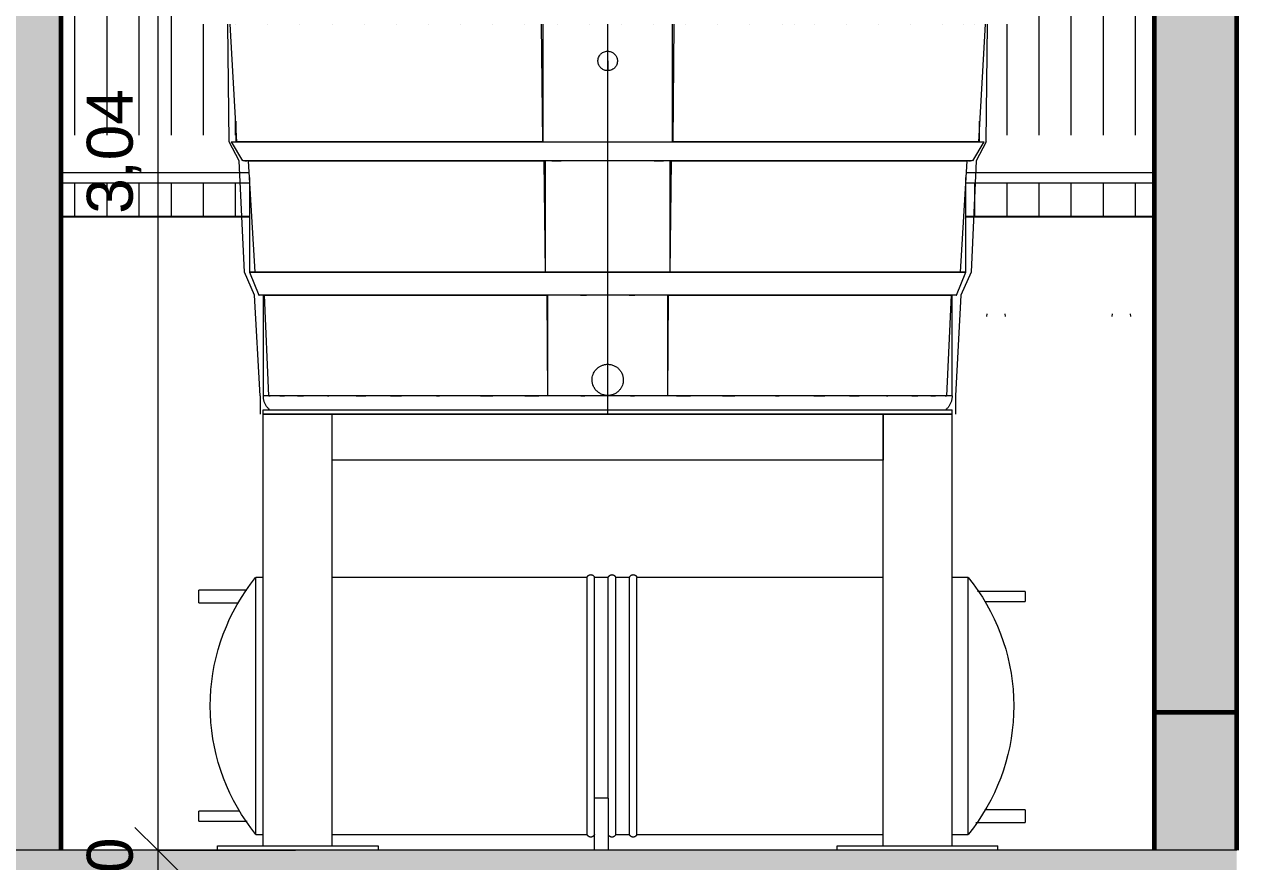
# Model space of a CAD drawing. Header units: millimetres. Extents: x -23755 to 62003, y -3000 to 6760.
# Drawn here: x -19220 to -16580, y 2975 to 4800 of the extents above; entities that cross this region are included whole.
import ezdxf

# ---------------------------------------------------------------- set-up
doc = ezdxf.new("R2010")
doc.units = ezdxf.units.MM
for name, color, linetype, lineweight in [('A-ANNO-DIMS', 211, 'Continuous', 9), ('A-ANNO-DIMS-50', 211, 'Continuous', 9), ('A-DETL-GENF', 92, 'Continuous', 9), ('A-DETL-THIN', 151, 'Continuous', 9), ('A-GENM', 13, 'Continuous', 9), ('A-GLAZ-CURT', 52, 'Continuous', 9), ('A-GLAZ-CWMG', 51, 'Continuous', 9), ('A-ROOF-PATT', 132, 'Continuous', 9), ('A-WALL', 113, 'Continuous', 25), ('A-WALL-PATT', 111, 'Continuous', 25), ('P-PIPE', 3, 'Continuous', 9), ('P-SANR-FIXT', 6, 'Continuous', 9)]:
    doc.layers.add(name, color=color, linetype=linetype, lineweight=lineweight)
doc.styles.add('@Arial Unicode MS', font='', dxfattribs={"height": 100})
doc.styles.get('@Arial Unicode MS').set_extended_font_data('@Arial Unicode MS')
doc.dimstyles.new('CRT_-__Metros_-_Linha_de_chamada_3_5_mm', dxfattribs={"dimscale": 304.8, "dimtxt": 100.584485, "dimasz": 0.328084, "dimexe": 0.164042, "dimexo": 0.0625, "dimgap": 0.082021, "dimtad": 1, "dimdec": 0, "dimlfac": 0.1, "dimdsep": 46, "dimtxsty": '@Arial Unicode MS', "dimblk1": 'OBLIQUE', "dimblk2": 'OBLIQUE', "dimsah": 1, "dimcen": 0.09, "dimdle": 0.164042, "dimazin": 0, "dimtfac": 1, "dimtdec": 4, "dimtix": 1, "dimtmove": 0, "dimatfit": 3, "dimfxl": 0.984252, "dimfxlon": 1, "dimtvp": 1, "dimtolj": 1, "dimtzin": 0, "dimarcsym": 2})
doc.dimstyles.new('CRT_-__Metros_-_Linha_de_chamada_3_5_mm_1', dxfattribs={"dimscale": 304.8, "dimtxt": 100.584485, "dimasz": 0.328084, "dimexe": 0.164042, "dimexo": 0.0625, "dimgap": 0.082021, "dimtad": 1, "dimlfac": 0.001, "dimrnd": 0.01, "dimzin": 0, "dimdsep": 46, "dimtxsty": '@Arial Unicode MS', "dimblk1": 'OBLIQUE', "dimblk2": 'OBLIQUE', "dimsah": 1, "dimcen": 0.09, "dimdle": 0.164042, "dimazin": 0, "dimtfac": 1, "dimtdec": 4, "dimtix": 1, "dimtmove": 0, "dimatfit": 3, "dimfxl": 0.984252, "dimfxlon": 1, "dimtvp": 1, "dimtolj": 1, "dimtzin": 0, "dimarcsym": 2})

# ---------------------------------------------------------------- blocks, each defined once
blk = doc.blocks.new('CRT_HDR_CXD_Caixa d_água Tigre-completa - Caixa com Tampa - 1500 L-2524380-A')
at = {"layer": 'P-SANR-FIXT'}
for p, q in [((-18774, 4544), (-18776.8, 4800)), ((-18757.2, 4544), (-18772, 4800)), ((-18094.6, 4800), (-18092, 4544)), ((-18090.3, 4544), (-18090.3, 4800)), ((-17949.7, 4544), (-17949.7, 4800)), ((-17809, 4800), (-17809, 4544)), ((-17807.3, 4544), (-17804.7, 4800)), ((-17543.7, 4800), (-17543.4, 4800)), ((-17175.5, 4800), (-17175.5, 4800)), ((-17127.3, 4800), (-17142.1, 4544)), ((-17125.3, 4544), (-17122.5, 4800)), ((-17949.7, 4698.8), (-17949.7, 4741.3)), ((-18759.7, 4589), (-18759.7, 4544)), ((-17139.7, 4544), (-17139.7, 4589)), ((-18752, 4502), (-18774, 4544)), ((-18769.7, 4544), (-18744.7, 4502)), ((-18769.7, 4544), (-18757.2, 4544)), ((-18765.2, 4544), (-18763.9, 4544)), ((-18757.2, 4544), (-18092, 4544)), ((-18092, 4544), (-18757.2, 4544)), ((-18750.2, 4544), (-18741.8, 4544)), ((-18716.8, 4544), (-18708.2, 4544)), ((-18662.6, 4544), (-18649.3, 4544)), ((-18605, 4544), (-18582.9, 4544)), ((-18534.7, 4544), (-18509.8, 4544)), ((-18445, 4544), (-18428.9, 4544)), ((-18340.6, 4544), (-18315.4, 4544)), ((-18245.1, 4544), (-18211.2, 4544)), ((-18141.8, 4544), (-18108.3, 4544)), ((-18092, 4544), (-17949.7, 4544)), ((-18012.1, 4544), (-17995.4, 4544)), ((-17949.7, 4544), (-17807.3, 4544)), ((-17949.7, 4502), (-17949.7, 4544)), ((-17903.9, 4544), (-17887.2, 4544)), ((-17807.3, 4544), (-17142.1, 4544)), ((-17142.1, 4544), (-17807.3, 4544)), ((-17791, 4544), (-17757.5, 4544)), ((-17688.1, 4544), (-17654.3, 4544)), ((-17583.7, 4544), (-17558.7, 4544)), ((-17470.4, 4544), (-17454.3, 4544)), ((-17389.5, 4544), (-17364.6, 4544)), ((-17316.4, 4544), (-17294.3, 4544)), ((-17250, 4544), (-17236.7, 4544)), ((-17191.1, 4544), (-17182.5, 4544)), ((-17157.5, 4544), (-17149.1, 4544)), ((-17154.7, 4502), (-17129.7, 4544)), ((-17125.3, 4544), (-17147.3, 4502)), ((-17142.1, 4544), (-17129.7, 4544)), ((-17135.4, 4544), (-17134.1, 4544)), ((-18741, 4260), (-18752, 4502)), ((-18744.4, 4502), (-18744.4, 4502)), ((-18732.6, 4502), (-18743.3, 4502)), ((-18739.6, 4502), (-18735.3, 4502)), ((-18087.7, 4502), (-18732.6, 4502)), ((-18732.6, 4502), (-18087.7, 4502)), ((-18732.6, 4502), (-18717.8, 4260)), ((-18677.1, 4502), (-18663.8, 4502)), ((-18628.5, 4502), (-18610.1, 4502)), ((-18562.7, 4502), (-18546.9, 4502)), ((-18474.4, 4502), (-18455.8, 4502)), ((-18392.1, 4502), (-18363.4, 4502)), ((-18298.9, 4502), (-18270.3, 4502)), ((-17949.7, 4502), (-18087.7, 4502)), ((-18085.1, 4260), (-18087.7, 4502)), ((-18085.1, 4260), (-18085.1, 4502)), ((-18071.1, 4502), (-18051.1, 4502)), ((-17811.6, 4502), (-17949.7, 4502)), ((-17949.7, 4260), (-17949.7, 4502)), ((-17848.2, 4502), (-17828.2, 4502)), ((-17811.6, 4502), (-17814.2, 4260)), ((-17814.2, 4502), (-17814.2, 4260)), ((-17166.7, 4502), (-17811.6, 4502)), ((-17811.6, 4502), (-17166.7, 4502)), ((-17629, 4502), (-17600.4, 4502)), ((-17535.9, 4502), (-17507.2, 4502)), ((-17443.5, 4502), (-17424.9, 4502)), ((-17352.4, 4502), (-17336.6, 4502)), ((-17289.2, 4502), (-17270.8, 4502)), ((-17235.5, 4502), (-17222.2, 4502)), ((-17181.5, 4260), (-17166.7, 4502)), ((-17156, 4502), (-17166.7, 4502)), ((-17164, 4502), (-17159.7, 4502)), ((-17147.3, 4502), (-17158.3, 4260)), ((-17154.9, 4502), (-17154.9, 4502)), ((-18729.7, 4466), (-18729.7, 4260)), ((-17169.7, 4260), (-17169.7, 4466)), ((-18719, 4210), (-18741, 4260)), ((-18729.7, 4260), (-18709.7, 4210)), ((-18729.5, 4260), (-18729.5, 4260)), ((-18717.8, 4260), (-18728.3, 4260)), ((-18728.3, 4260), (-18717.8, 4260)), ((-18724.7, 4260), (-18720.1, 4260)), ((-18085.1, 4260), (-18717.8, 4260)), ((-18717.8, 4260), (-18085.1, 4260)), ((-18663.4, 4260), (-18650.3, 4260)), ((-18615.7, 4260), (-18597.7, 4260)), ((-18551.1, 4260), (-18535.6, 4260)), ((-18464.5, 4260), (-18446.3, 4260)), ((-18383.8, 4260), (-18355.6, 4260)), ((-18292.3, 4260), (-18264.3, 4260)), ((-18017.7, 4260), (-18085.1, 4260)), ((-18085.1, 4260), (-18017.6, 4260)), ((-18068.8, 4260), (-18049.2, 4260)), ((-17949.7, 4260), (-18017.6, 4260)), ((-18017.6, 4260), (-17949.7, 4260)), ((-17881.7, 4260), (-17949.7, 4260)), ((-17949.7, 4260), (-17881.7, 4260)), ((-17949.7, 4210), (-17949.7, 4260)), ((-17881.7, 4260), (-17814.2, 4260)), ((-17814.2, 4260), (-17881.6, 4260)), ((-17850.1, 4260), (-17830.5, 4260)), ((-17181.5, 4260), (-17814.2, 4260)), ((-17814.2, 4260), (-17181.5, 4260)), ((-17635.1, 4260), (-17607, 4260)), ((-17543.7, 4260), (-17515.5, 4260)), ((-17453, 4260), (-17434.8, 4260)), ((-17363.7, 4260), (-17348.2, 4260)), ((-17301.6, 4260), (-17283.6, 4260)), ((-17249, 4260), (-17235.9, 4260)), ((-17189.7, 4210), (-17169.7, 4260)), ((-17171, 4260), (-17181.5, 4260)), ((-17181.5, 4260), (-17171, 4260)), ((-17158.3, 4260), (-17180.3, 4210)), ((-17179.2, 4260), (-17174, 4260)), ((-17171, 4260), (-17171, 4260)), ((-17169.9, 4260), (-17169.9, 4260)), ((-18706.6, 3990), (-18719, 4210)), ((-18709.6, 4210), (-18708.9, 4210)), ((-18698.1, 4210), (-18708.4, 4210)), ((-18699.7, 4210), (-18699.7, 3990)), ((-18678.9, 4210), (-18698.1, 4210)), ((-18698.1, 4210), (-18678.9, 4210)), ((-18698.1, 4210), (-18688.3, 3990)), ((-18697, 4210), (-18694.7, 4210)), ((-18650.6, 4210), (-18678.9, 4210)), ((-18678.9, 4210), (-18650.6, 4210)), ((-18673.1, 4210), (-18662.8, 4210)), ((-18613.8, 4210), (-18650.6, 4210)), ((-18650.6, 4210), (-18613.8, 4210)), ((-18634.2, 4210), (-18620.8, 4210)), ((-18568.7, 4210), (-18613.8, 4210)), ((-18613.8, 4210), (-18568.7, 4210)), ((-18516.1, 4210), (-18568.7, 4210)), ((-18568.7, 4210), (-18516.1, 4210)), ((-18567.8, 4210), (-18565.3, 4210)), ((-18456.4, 4210), (-18516.1, 4210)), ((-18516.1, 4210), (-18456.4, 4210)), ((-18504.7, 4210), (-18483.4, 4210)), ((-18390.5, 4210), (-18456.4, 4210)), ((-18456.4, 4210), (-18390.5, 4210)), ((-18429, 4210), (-18404.7, 4210)), ((-18319.2, 4210), (-18390.5, 4210)), ((-18390.5, 4210), (-18319.2, 4210)), ((-18327.8, 4210), (-18320.6, 4210)), ((-18243.3, 4210), (-18319.2, 4210)), ((-18319.2, 4210), (-18243.3, 4210)), ((-18163.8, 4210), (-18243.3, 4210)), ((-18243.3, 4210), (-18163.8, 4210)), ((-18230.3, 4210), (-18202.9, 4210)), ((-18081.6, 4210), (-18163.8, 4210)), ((-18163.8, 4210), (-18081.6, 4210)), ((-18132.6, 4210), (-18101.7, 4210)), ((-17949.7, 4210), (-18081.6, 4210)), ((-18079.9, 3990), (-18081.6, 4210)), ((-18079.9, 3990), (-18079.9, 4210)), ((-18009, 4210), (-17996.1, 4210)), ((-17817.7, 4210), (-17949.7, 4210)), ((-17949.7, 3990), (-17949.7, 4210)), ((-17903.2, 4210), (-17890.3, 4210)), ((-17817.7, 4210), (-17819.4, 3990)), ((-17819.4, 4210), (-17819.4, 3990)), ((-17735.5, 4210), (-17817.7, 4210)), ((-17817.7, 4210), (-17735.5, 4210)), ((-17797.6, 4210), (-17766.7, 4210)), ((-17656, 4210), (-17735.5, 4210)), ((-17735.5, 4210), (-17656, 4210)), ((-17696.4, 4210), (-17669, 4210)), ((-17580.2, 4210), (-17656, 4210)), ((-17656, 4210), (-17580.1, 4210)), ((-17508.8, 4210), (-17580.1, 4210)), ((-17580.1, 4210), (-17508.8, 4210)), ((-17578.7, 4210), (-17571.5, 4210)), ((-17442.9, 4210), (-17508.8, 4210)), ((-17508.8, 4210), (-17442.9, 4210)), ((-17494.6, 4210), (-17470.3, 4210)), ((-17383.3, 4210), (-17442.9, 4210)), ((-17442.9, 4210), (-17383.2, 4210)), ((-17415.9, 4210), (-17394.6, 4210)), ((-17330.6, 4210), (-17383.2, 4210)), ((-17383.2, 4210), (-17330.6, 4210)), ((-17334.3, 4210), (-17331.6, 4210)), ((-17285.5, 4210), (-17330.6, 4210)), ((-17330.6, 4210), (-17285.5, 4210)), ((-17248.7, 4210), (-17285.5, 4210)), ((-17285.5, 4210), (-17248.7, 4210)), ((-17278.5, 4210), (-17265.1, 4210)), ((-17220.4, 4210), (-17248.7, 4210)), ((-17248.7, 4210), (-17220.4, 4210)), ((-17236.5, 4210), (-17226.2, 4210)), ((-17201.2, 4210), (-17220.4, 4210)), ((-17220.4, 4210), (-17201.2, 4210)), ((-17211, 3990), (-17201.2, 4210)), ((-17204.6, 4210), (-17202.3, 4210)), ((-17190.9, 4210), (-17201.2, 4210)), ((-17199.7, 3990), (-17199.7, 4210)), ((-17180.3, 4210), (-17192.4, 3990)), ((-17190.5, 4210), (-17189.7, 4210)), ((-18706.6, 3990), (-18706.6, 3950)), ((-18699.1, 3990), (-18699.7, 3990)), ((-18699.2, 3990), (-18698.9, 3990)), ((-18697.5, 3990), (-18698.4, 3990)), ((-18688.3, 3990), (-18696.8, 3990)), ((-18669.3, 3990), (-18688.3, 3990)), ((-18669.3, 3990), (-18688.3, 3990)), ((-18688, 3990), (-18684.9, 3990)), ((-18641.4, 3990), (-18669.3, 3990)), ((-18641.4, 3990), (-18669.3, 3990)), ((-18663.5, 3990), (-18653.4, 3990)), ((-18605, 3990), (-18641.4, 3990)), ((-18605, 3990), (-18641.4, 3990)), ((-18625.2, 3990), (-18612, 3990)), ((-18560.6, 3990), (-18605, 3990)), ((-18560.6, 3990), (-18605, 3990)), ((-18508.6, 3990), (-18560.6, 3990)), ((-18508.6, 3990), (-18560.6, 3990)), ((-18559.6, 3990), (-18556.9, 3990)), ((-18449.7, 3990), (-18508.6, 3990)), ((-18449.7, 3990), (-18508.6, 3990)), ((-18497.4, 3990), (-18476.3, 3990)), ((-18384.7, 3990), (-18449.7, 3990)), ((-18384.7, 3990), (-18449.7, 3990)), ((-18422.7, 3990), (-18398.7, 3990)), ((-18314.3, 3990), (-18384.7, 3990)), ((-18314.3, 3990), (-18384.7, 3990)), ((-18322.8, 3990), (-18315.7, 3990)), ((-18239.4, 3990), (-18314.3, 3990)), ((-18239.4, 3990), (-18314.3, 3990)), ((-18161, 3990), (-18239.4, 3990)), ((-18161, 3990), (-18239.4, 3990)), ((-18226.6, 3990), (-18199.6, 3990)), ((-18079.9, 3990), (-18161, 3990)), ((-18079.9, 3990), (-18160.9, 3990)), ((-18130.2, 3990), (-18099.7, 3990)), ((-18001.9, 3990), (-18079.9, 3990)), ((-18007.9, 3990), (-17999.5, 3990)), ((-17978.7, 3990), (-18002, 3990)), ((-17949.7, 3990), (-17978.7, 3990)), ((-17920.6, 3990), (-17949.7, 3990)), ((-17949.7, 3950), (-17949.7, 3990)), ((-17897.3, 3990), (-17920.6, 3990)), ((-17899.8, 3990), (-17891.4, 3990)), ((-17819.4, 3990), (-17897.4, 3990)), ((-17738.4, 3990), (-17819.4, 3990)), ((-17738.4, 3990), (-17819.4, 3990)), ((-17799.6, 3990), (-17769.1, 3990)), ((-17659.9, 3990), (-17738.4, 3990)), ((-17659.9, 3990), (-17738.3, 3990)), ((-17699.7, 3990), (-17672.7, 3990)), ((-17585, 3990), (-17659.9, 3990)), ((-17585, 3990), (-17659.9, 3990)), ((-17514.6, 3990), (-17585, 3990)), ((-17514.6, 3990), (-17585, 3990)), ((-17584.2, 3990), (-17576.5, 3990)), ((-17449.6, 3990), (-17514.6, 3990)), ((-17449.6, 3990), (-17514.6, 3990)), ((-17500.6, 3990), (-17476.6, 3990)), ((-17390.7, 3990), (-17449.6, 3990)), ((-17390.7, 3990), (-17449.6, 3990)), ((-17423, 3990), (-17401.9, 3990)), ((-17338.7, 3990), (-17390.7, 3990)), ((-17294.3, 3990), (-17390.7, 3990)), ((-17342.4, 3990), (-17339.7, 3990)), ((-17294.3, 3990), (-17338.7, 3990)), ((-17257.9, 3990), (-17294.3, 3990)), ((-17257.9, 3990), (-17294.3, 3990)), ((-17287.3, 3990), (-17274.1, 3990)), ((-17230, 3990), (-17257.9, 3990)), ((-17230, 3990), (-17257.9, 3990)), ((-17245.9, 3990), (-17235.8, 3990)), ((-17211, 3990), (-17230, 3990)), ((-17211, 3990), (-17230, 3990)), ((-17214.4, 3990), (-17212.1, 3990)), ((-17202.5, 3990), (-17211, 3990)), ((-17200.9, 3990), (-17201.8, 3990)), ((-17200.4, 3990), (-17200.2, 3990)), ((-17199.7, 3990), (-17200.2, 3990)), ((-17192.4, 3990), (-17192.4, 3950)), ((-18658.7, 3950), (-18659.6, 3950)), ((-17237.6, 3950.1), (-17239.2, 3950))]:
    blk.add_line(p, q, dxfattribs=at)
at = {"layer": 'P-SANR-FIXT', "flags": 128}
for points in [[(-18686.1, 3960), (-18687.2, 3961), (-18688.3, 3962.1), (-18689.4, 3963.3), (-18690.5, 3964.5), (-18691.5, 3965.8), (-18692.4, 3967.1), (-18693.3, 3968.4), (-18694.1, 3969.8), (-18694.9, 3971.1), (-18695.7, 3972.6), (-18696.3, 3974), (-18696.9, 3975.5), (-18697.5, 3977), (-18698, 3978.5), (-18698.4, 3980.1), (-18698.8, 3981.6), (-18699.1, 3983.2), (-18699.3, 3984.8), (-18699.5, 3986.4), (-18699.6, 3988), (-18699.6, 3989.6), (-18699.7, 3990)], [(-17199.7, 3990), (-17199.7, 3988.4), (-17199.8, 3986.8), (-17199.9, 3985.2), (-17200.2, 3983.6), (-17200.4, 3982.1), (-17200.8, 3980.5), (-17201.2, 3978.9), (-17201.7, 3977.4), (-17202.2, 3975.9), (-17202.8, 3974.4), (-17203.5, 3973), (-17204.2, 3971.5), (-17204.9, 3970.1), (-17205.8, 3968.8), (-17206.6, 3967.4), (-17207.6, 3966.1), (-17208.5, 3964.8), (-17209.6, 3963.6), (-17210.7, 3962.4), (-17211.8, 3961.3), (-17213, 3960.2)], [(-17240.6, 3950), (-17239.7, 3950), (-17239.7, 3950)]]:
    blk.add_lwpolyline(points, dxfattribs=at)
at = {"layer": 'P-SANR-FIXT'}
for points, knots in [([(-17949.7, 4698.8), (-17950.9, 4698.8), (-17953.4, 4699), (-17956.9, 4699.9), (-17960.3, 4701.5), (-17963.4, 4703.6), (-17966, 4706.3), (-17968.2, 4709.3), (-17969.7, 4712.7), (-17970.6, 4715.9), (-17970.9, 4718.6), (-17970.9, 4721.7), (-17970.3, 4725.5), (-17968.9, 4729.2), (-17967.4, 4731.8), (-17966, 4733.7), (-17964.3, 4735.4), (-17962.1, 4737.4), (-17957.3, 4740.3), (-17952.9, 4741.2), (-17949.7, 4741.3)], [0, 0, 0, 0, 0.055556, 0.111111, 0.166667, 0.222222, 0.277778, 0.333333, 0.388889, 0.444444, 0.479167, 0.513889, 0.583333, 0.652778, 0.6875, 0.722222, 0.756944, 0.791667, 0.861111, 1, 1, 1, 1]), ([(-17949.7, 4741.3), (-17947.1, 4741.2), (-17943.5, 4740.6), (-17939, 4738.5), (-17935.9, 4736.4), (-17933.3, 4733.7), (-17931.1, 4730.7), (-17929.6, 4727.3), (-17928.7, 4724.1), (-17928.4, 4721.4), (-17928.4, 4718.3), (-17929, 4714.5), (-17930.4, 4710.8), (-17931.9, 4708.2), (-17933.3, 4706.3), (-17934.9, 4704.6), (-17937.2, 4702.6), (-17942, 4699.7), (-17946.4, 4698.8), (-17949.7, 4698.8)], [0, 0, 0, 0, 0.111111, 0.166667, 0.222222, 0.277778, 0.333333, 0.388889, 0.444444, 0.479167, 0.513889, 0.583333, 0.652778, 0.6875, 0.722222, 0.756944, 0.791667, 0.861111, 1, 1, 1, 1]), ([(-17983.7, 4025), (-17983.6, 4027.1), (-17983.3, 4031.1), (-17981.8, 4036.7), (-17979.7, 4041.2), (-17977.5, 4044.5), (-17975.7, 4046.9), (-17973.7, 4049), (-17971.5, 4051.1), (-17969.2, 4052.9), (-17966.7, 4054.5), (-17964.1, 4055.8), (-17961.3, 4057), (-17958.4, 4057.9), (-17955.3, 4058.6), (-17951.9, 4059), (-17948.1, 4059), (-17944.5, 4058.7), (-17939.7, 4057.7), (-17934.9, 4055.8), (-17930.8, 4053.3), (-17927.8, 4051.1), (-17925, 4048.5), (-17921.9, 4044.9), (-17917.2, 4037.2), (-17915.7, 4030.1), (-17915.7, 4025)], [0, 0, 0, 0, 0.055556, 0.111111, 0.166667, 0.194444, 0.222222, 0.25, 0.277778, 0.305556, 0.333333, 0.361111, 0.388889, 0.416667, 0.444444, 0.479167, 0.513889, 0.548611, 0.583333, 0.652778, 0.6875, 0.722222, 0.756944, 0.791667, 0.861111, 1, 1, 1, 1]), ([(-17915.7, 4025), (-17915.7, 4022.9), (-17916, 4018.9), (-17917.5, 4013.3), (-17919.6, 4008.8), (-17921.8, 4005.4), (-17923.6, 4003.1), (-17925.6, 4001), (-17927.8, 3998.9), (-17930.2, 3997.1), (-17932.6, 3995.5), (-17935.2, 3994.2), (-17938, 3993), (-17940.9, 3992.1), (-17944, 3991.4), (-17947.4, 3991), (-17951.2, 3991), (-17954.9, 3991.3), (-17959.6, 3992.3), (-17964.4, 3994.2), (-17968.5, 3996.7), (-17971.5, 3998.9), (-17974.3, 4001.5), (-17977.4, 4005.2), (-17982.1, 4012.8), (-17983.6, 4019.9), (-17983.7, 4025)], [0, 0, 0, 0, 0.055556, 0.111111, 0.166667, 0.194444, 0.222222, 0.25, 0.277778, 0.305556, 0.333333, 0.361111, 0.388889, 0.416667, 0.444444, 0.479167, 0.513889, 0.548611, 0.583333, 0.652778, 0.6875, 0.722222, 0.756944, 0.791667, 0.861111, 1, 1, 1, 1])]:
    blk.add_open_spline(points, degree=3, knots=knots, dxfattribs=at)
blk = doc.blocks.new('Torneira Boia - Agua Fria - MEP -Tigre - 1_2_-2524115-A')
at = {"layer": 'P-SANR-FIXT'}
for p, q in [((-17949.7, 4720), (-17949.7, 4702.4)), ((-17949.7, 4702.4), (-17949.7, 4698.8))]:
    blk.add_line(p, q, dxfattribs=at)
blk = doc.blocks.new('Adaptador com Registro - Agua Fria_Soldavel - MEP - Tigre - Standard-3278880-A')
at = {"layer": 'P-PIPE'}
blk.add_line((-17949.650772, 4025), (-17949.650772, 4083.55), dxfattribs=at)
blk = doc.blocks.new('CRT_HDR_AQC_Boiler-completo - Boiler 300 Litros-3281018-A')
at = {"layer": 'P-SANR-FIXT', "color": 55}
for p, q in [((-18699.7, 3594.6), (-18716, 3594.6)), ((-18716, 3034.6), (-18716, 3594.6)), ((-17994.6, 3594.6), (-18549.7, 3594.6)), ((-17994.6, 3034.6), (-17994.6, 3594.6)), ((-17948.4, 3594.6), (-17978.4, 3594.6)), ((-17978.4, 3112.7), (-17978.4, 3594.6)), ((-17948.4, 3112.7), (-17948.4, 3594.6)), ((-17902.2, 3594.6), (-17932.2, 3594.6)), ((-17932.2, 3034.6), (-17932.2, 3594.6)), ((-17902.2, 3034.6), (-17902.2, 3594.6)), ((-17349.7, 3594.6), (-17886, 3594.6)), ((-17886, 3034.6), (-17886, 3594.6)), ((-17164.6, 3594.6), (-17199.6, 3594.6)), ((-17199.6, 3034.6), (-17199.6, 3594.6)), ((-17164.6, 3034.6), (-17164.6, 3594.6)), ((-18735.4, 3567), (-18840.3, 3567)), ((-18840.3, 3553), (-18840.3, 3567)), ((-18840.3, 3539), (-18840.3, 3553)), ((-18840.3, 3539), (-18753.4, 3539)), ((-17040.3, 3564), (-17144.1, 3564)), ((-17040.3, 3564), (-17144.1, 3564)), ((-17128.5, 3542), (-17040.3, 3542)), ((-17128.5, 3542), (-17040.3, 3542)), ((-17040.3, 3564), (-17040.3, 3563.6)), ((-17040.3, 3563.6), (-17040.3, 3562.5)), ((-17040.3, 3562.5), (-17040.3, 3560.8)), ((-17040.3, 3562.5), (-17040.3, 3560.8)), ((-17040.3, 3560.8), (-17040.3, 3558.5)), ((-17040.3, 3560.8), (-17040.3, 3558.5)), ((-17040.3, 3558.5), (-17040.3, 3555.9)), ((-17040.3, 3558.5), (-17040.3, 3555.9)), ((-17040.3, 3555.8), (-17040.3, 3553)), ((-17040.3, 3555.8), (-17040.3, 3553)), ((-17040.3, 3553), (-17040.3, 3550.2)), ((-17040.3, 3553), (-17040.3, 3550.2)), ((-17040.3, 3550.2), (-17040.3, 3547.5)), ((-17040.3, 3550.2), (-17040.3, 3547.5)), ((-17040.3, 3547.5), (-17040.3, 3545.2)), ((-17040.3, 3547.5), (-17040.3, 3545.2)), ((-17040.3, 3545.2), (-17040.3, 3543.5)), ((-17040.3, 3545.2), (-17040.3, 3543.5)), ((-17040.3, 3543.5), (-17040.3, 3542.4)), ((-17040.3, 3542.4), (-17040.3, 3542)), ((-17978.4, 3000), (-17978.4, 3113.7)), ((-17948.4, 3113.7), (-17978.4, 3113.7)), ((-17948.4, 3113.7), (-17948.4, 3000)), ((-18750.8, 3085.5), (-18840.3, 3085.5)), ((-18840.3, 3074.5), (-18840.3, 3085.5)), ((-18840.3, 3063.5), (-18840.3, 3074.5)), ((-18840.3, 3063.5), (-18735.2, 3063.5)), ((-17040.3, 3088.5), (-17128.3, 3088.5)), ((-17040.3, 3088.5), (-17040.3, 3074.5)), ((-17040.3, 3074.5), (-17040.3, 3060.5)), ((-17147.6, 3060.5), (-17040.3, 3060.5)), ((-18716, 3034.6), (-18699.7, 3034.6)), ((-18549.7, 3034.6), (-17994.6, 3034.6)), ((-17932.2, 3034.6), (-17902.2, 3034.6)), ((-17886, 3034.6), (-17349.7, 3034.6)), ((-17199.6, 3034.6), (-17199.7, 3034.3)), ((-17199.6, 3034.6), (-17164.6, 3034.6))]:
    blk.add_line(p, q, dxfattribs=at)
at = {"layer": 'P-SANR-FIXT', "color": 55, "flags": 128}
for points in [[(-18815.3, 3314.6), (-18814.9, 3332.4), (-18813.9, 3350.2), (-18812.1, 3367.9), (-18809.6, 3385.5), (-18806.4, 3403), (-18802.6, 3420.3), (-18798, 3437.5), (-18792.7, 3454.5), (-18786.8, 3471.2), (-18780.2, 3487.8), (-18773, 3504), (-18765.1, 3519.9), (-18756.5, 3535.5), (-18747.4, 3550.8), (-18737.7, 3565.7), (-18727.3, 3580.1), (-18716.4, 3594.2), (-18716, 3594.6)], [(-17994.6, 3594.6), (-17994.5, 3595), (-17994.4, 3595.3), (-17994.2, 3595.6), (-17994.1, 3595.9), (-17993.9, 3596.2), (-17993.8, 3596.5), (-17993.6, 3596.8), (-17993.4, 3597.1), (-17993.2, 3597.3), (-17993, 3597.6), (-17992.7, 3597.9), (-17992.5, 3598.1), (-17992.2, 3598.3), (-17992, 3598.6), (-17991.7, 3598.8), (-17991.5, 3599), (-17991.2, 3599.2), (-17990.9, 3599.3), (-17990.6, 3599.5), (-17990.3, 3599.7), (-17990, 3599.8), (-17989.7, 3599.9), (-17989.3, 3600.1), (-17989, 3600.2), (-17988.7, 3600.3), (-17988.4, 3600.4), (-17988, 3600.4), (-17987.7, 3600.5), (-17987.4, 3600.5), (-17987, 3600.5), (-17986.7, 3600.6), (-17986.3, 3600.6), (-17986, 3600.5), (-17985.7, 3600.5), (-17985.3, 3600.5), (-17985, 3600.4), (-17984.7, 3600.4), (-17984.3, 3600.3), (-17984, 3600.2), (-17983.7, 3600.1), (-17983.4, 3600), (-17983, 3599.8), (-17982.7, 3599.7), (-17982.4, 3599.5), (-17982.1, 3599.4), (-17981.8, 3599.2), (-17981.6, 3599), (-17981.3, 3598.8), (-17981, 3598.6), (-17980.8, 3598.3), (-17980.5, 3598.1), (-17980.3, 3597.9), (-17980.1, 3597.6), (-17979.8, 3597.3), (-17979.6, 3597.1), (-17979.4, 3596.8), (-17979.3, 3596.5), (-17979.1, 3596.2), (-17978.9, 3595.9), (-17978.8, 3595.6), (-17978.6, 3595.3), (-17978.5, 3595), (-17978.4, 3594.7), (-17978.4, 3594.6)], [(-17948.4, 3594.6), (-17948.3, 3595), (-17948.2, 3595.3), (-17948, 3595.6), (-17947.9, 3595.9), (-17947.7, 3596.2), (-17947.6, 3596.5), (-17947.4, 3596.8), (-17947.2, 3597.1), (-17947, 3597.3), (-17946.8, 3597.6), (-17946.5, 3597.9), (-17946.3, 3598.1), (-17946, 3598.3), (-17945.8, 3598.6), (-17945.5, 3598.8), (-17945.2, 3599), (-17945, 3599.2), (-17944.7, 3599.3), (-17944.4, 3599.5), (-17944.1, 3599.7), (-17943.8, 3599.8), (-17943.5, 3599.9), (-17943.1, 3600.1), (-17942.8, 3600.2), (-17942.5, 3600.3), (-17942.2, 3600.4), (-17941.8, 3600.4), (-17941.5, 3600.5), (-17941.2, 3600.5), (-17940.8, 3600.5), (-17940.5, 3600.6), (-17940.1, 3600.6), (-17939.8, 3600.5), (-17939.5, 3600.5), (-17939.1, 3600.5), (-17938.8, 3600.4), (-17938.5, 3600.4), (-17938.1, 3600.3), (-17937.8, 3600.2), (-17937.5, 3600.1), (-17937.2, 3600), (-17936.8, 3599.8), (-17936.5, 3599.7), (-17936.2, 3599.5), (-17935.9, 3599.4), (-17935.6, 3599.2), (-17935.4, 3599), (-17935.1, 3598.8), (-17934.8, 3598.6), (-17934.6, 3598.3), (-17934.3, 3598.1), (-17934.1, 3597.9), (-17933.9, 3597.6), (-17933.6, 3597.3), (-17933.4, 3597.1), (-17933.2, 3596.8), (-17933.1, 3596.5), (-17932.9, 3596.2), (-17932.7, 3595.9), (-17932.6, 3595.6), (-17932.4, 3595.3), (-17932.3, 3595), (-17932.2, 3594.7), (-17932.2, 3594.6)], [(-17902.2, 3594.6), (-17902.1, 3595), (-17902, 3595.3), (-17901.8, 3595.6), (-17901.7, 3595.9), (-17901.5, 3596.2), (-17901.3, 3596.5), (-17901.2, 3596.8), (-17901, 3597.1), (-17900.8, 3597.3), (-17900.5, 3597.6), (-17900.3, 3597.9), (-17900.1, 3598.1), (-17899.8, 3598.3), (-17899.6, 3598.6), (-17899.3, 3598.8), (-17899, 3599), (-17898.8, 3599.2), (-17898.5, 3599.3), (-17898.2, 3599.5), (-17897.9, 3599.7), (-17897.6, 3599.8), (-17897.3, 3599.9), (-17896.9, 3600.1), (-17896.6, 3600.2), (-17896.3, 3600.3), (-17896, 3600.4), (-17895.6, 3600.4), (-17895.3, 3600.5), (-17895, 3600.5), (-17894.6, 3600.5), (-17894.3, 3600.6), (-17893.9, 3600.6), (-17893.6, 3600.5), (-17893.3, 3600.5), (-17892.9, 3600.5), (-17892.6, 3600.4), (-17892.2, 3600.4), (-17891.9, 3600.3), (-17891.6, 3600.2), (-17891.3, 3600.1), (-17890.9, 3600), (-17890.6, 3599.8), (-17890.3, 3599.7), (-17890, 3599.5), (-17889.7, 3599.4), (-17889.4, 3599.2), (-17889.2, 3599), (-17888.9, 3598.8), (-17888.6, 3598.6), (-17888.4, 3598.3), (-17888.1, 3598.1), (-17887.9, 3597.9), (-17887.7, 3597.6), (-17887.4, 3597.3), (-17887.2, 3597.1), (-17887, 3596.8), (-17886.9, 3596.5), (-17886.7, 3596.2), (-17886.5, 3595.9), (-17886.4, 3595.6), (-17886.2, 3595.3), (-17886.1, 3595), (-17886, 3594.7), (-17886, 3594.6)], [(-17199.7, 3595), (-17199.6, 3594.7), (-17199.6, 3594.6)], [(-17164.6, 3594.6), (-17153.6, 3580.6), (-17143.3, 3566.2), (-17133.5, 3551.3), (-17124.4, 3536.1), (-17115.8, 3520.5), (-17107.9, 3504.5), (-17100.6, 3488.3), (-17094, 3471.8), (-17088.1, 3455.1), (-17082.8, 3438.1), (-17078.2, 3420.9), (-17074.3, 3403.6), (-17071.1, 3386.1), (-17068.6, 3368.5), (-17066.8, 3350.8), (-17065.7, 3333), (-17065.3, 3315.3), (-17065.3, 3314.6)], [(-18716, 3034.6), (-18727, 3048.7), (-18737.3, 3063.1), (-18747.1, 3078), (-18756.2, 3093.2), (-18764.8, 3108.8), (-18772.7, 3124.7), (-18780, 3141), (-18786.6, 3157.5), (-18792.5, 3174.2), (-18797.8, 3191.2), (-18802.4, 3208.4), (-18806.3, 3225.7), (-18809.5, 3243.2), (-18812, 3260.8), (-18813.8, 3278.5), (-18814.9, 3296.3), (-18815.3, 3314), (-18815.3, 3314.6)], [(-17065.3, 3314.6), (-17065.7, 3296.9), (-17066.7, 3279.1), (-17068.5, 3261.4), (-17071, 3243.8), (-17074.2, 3226.3), (-17078, 3209), (-17082.6, 3191.8), (-17087.9, 3174.8), (-17093.8, 3158), (-17100.4, 3141.5), (-17107.6, 3125.3), (-17115.5, 3109.4), (-17124.1, 3093.8), (-17133.2, 3078.5), (-17142.9, 3063.6), (-17153.3, 3049.2), (-17164.2, 3035.1), (-17164.6, 3034.6)], [(-17978.4, 3034.6), (-17978.5, 3034.3), (-17978.6, 3034), (-17978.8, 3033.7), (-17978.9, 3033.4), (-17979.1, 3033.1), (-17979.2, 3032.8), (-17979.4, 3032.5), (-17979.6, 3032.2), (-17979.8, 3032), (-17980, 3031.7), (-17980.3, 3031.4), (-17980.5, 3031.2), (-17980.8, 3031), (-17981, 3030.7), (-17981.3, 3030.5), (-17981.6, 3030.3), (-17981.8, 3030.1), (-17982.1, 3029.9), (-17982.4, 3029.8), (-17982.7, 3029.6), (-17983, 3029.5), (-17983.3, 3029.3), (-17983.7, 3029.2), (-17984, 3029.1), (-17984.3, 3029), (-17984.6, 3028.9), (-17985, 3028.9), (-17985.3, 3028.8), (-17985.6, 3028.8), (-17986, 3028.7), (-17986.3, 3028.7), (-17986.7, 3028.7), (-17987, 3028.7), (-17987.3, 3028.8), (-17987.7, 3028.8), (-17988, 3028.9), (-17988.3, 3028.9), (-17988.7, 3029), (-17989, 3029.1), (-17989.3, 3029.2), (-17989.6, 3029.3), (-17990, 3029.5), (-17990.3, 3029.6), (-17990.6, 3029.8), (-17990.9, 3029.9), (-17991.2, 3030.1), (-17991.4, 3030.3), (-17991.7, 3030.5), (-17992, 3030.7), (-17992.2, 3031), (-17992.5, 3031.2), (-17992.7, 3031.4), (-17992.9, 3031.7), (-17993.2, 3031.9), (-17993.4, 3032.2), (-17993.6, 3032.5), (-17993.7, 3032.8), (-17993.9, 3033.1), (-17994.1, 3033.4), (-17994.2, 3033.7), (-17994.4, 3034), (-17994.5, 3034.3), (-17994.6, 3034.6), (-17994.6, 3034.6)], [(-17932.2, 3034.6), (-17932.3, 3034.3), (-17932.4, 3034), (-17932.6, 3033.7), (-17932.7, 3033.4), (-17932.9, 3033.1), (-17933, 3032.8), (-17933.2, 3032.5), (-17933.4, 3032.2), (-17933.6, 3032), (-17933.8, 3031.7), (-17934.1, 3031.4), (-17934.3, 3031.2), (-17934.6, 3031), (-17934.8, 3030.7), (-17935.1, 3030.5), (-17935.4, 3030.3), (-17935.6, 3030.1), (-17935.9, 3029.9), (-17936.2, 3029.8), (-17936.5, 3029.6), (-17936.8, 3029.5), (-17937.1, 3029.3), (-17937.5, 3029.2), (-17937.8, 3029.1), (-17938.1, 3029), (-17938.4, 3028.9), (-17938.8, 3028.9), (-17939.1, 3028.8), (-17939.4, 3028.8), (-17939.8, 3028.7), (-17940.1, 3028.7), (-17940.5, 3028.7), (-17940.8, 3028.7), (-17941.1, 3028.8), (-17941.5, 3028.8), (-17941.8, 3028.9), (-17942.1, 3028.9), (-17942.5, 3029), (-17942.8, 3029.1), (-17943.1, 3029.2), (-17943.4, 3029.3), (-17943.8, 3029.5), (-17944.1, 3029.6), (-17944.4, 3029.8), (-17944.7, 3029.9), (-17945, 3030.1), (-17945.2, 3030.3), (-17945.5, 3030.5), (-17945.8, 3030.7), (-17946, 3031), (-17946.3, 3031.2), (-17946.5, 3031.4), (-17946.7, 3031.7), (-17947, 3031.9), (-17947.2, 3032.2), (-17947.4, 3032.5), (-17947.5, 3032.8), (-17947.7, 3033.1), (-17947.9, 3033.4), (-17948, 3033.7), (-17948.2, 3034), (-17948.3, 3034.3), (-17948.4, 3034.6)], [(-17886, 3034.6), (-17886.1, 3034.3), (-17886.2, 3034), (-17886.4, 3033.7), (-17886.5, 3033.4), (-17886.7, 3033.1), (-17886.8, 3032.8), (-17887, 3032.5), (-17887.2, 3032.2), (-17887.4, 3032), (-17887.6, 3031.7), (-17887.9, 3031.4), (-17888.1, 3031.2), (-17888.4, 3031), (-17888.6, 3030.7), (-17888.9, 3030.5), (-17889.1, 3030.3), (-17889.4, 3030.1), (-17889.7, 3029.9), (-17890, 3029.8), (-17890.3, 3029.6), (-17890.6, 3029.5), (-17890.9, 3029.3), (-17891.3, 3029.2), (-17891.6, 3029.1), (-17891.9, 3029), (-17892.2, 3028.9), (-17892.6, 3028.9), (-17892.9, 3028.8), (-17893.2, 3028.8), (-17893.6, 3028.7), (-17893.9, 3028.7), (-17894.3, 3028.7), (-17894.6, 3028.7), (-17894.9, 3028.8), (-17895.3, 3028.8), (-17895.6, 3028.9), (-17895.9, 3028.9), (-17896.3, 3029), (-17896.6, 3029.1), (-17896.9, 3029.2), (-17897.2, 3029.3), (-17897.6, 3029.5), (-17897.9, 3029.6), (-17898.2, 3029.8), (-17898.5, 3029.9), (-17898.8, 3030.1), (-17899, 3030.3), (-17899.3, 3030.5), (-17899.6, 3030.7), (-17899.8, 3031), (-17900.1, 3031.2), (-17900.3, 3031.4), (-17900.5, 3031.7), (-17900.8, 3031.9), (-17901, 3032.2), (-17901.2, 3032.5), (-17901.3, 3032.8), (-17901.5, 3033.1), (-17901.7, 3033.4), (-17901.8, 3033.7), (-17902, 3034), (-17902.1, 3034.3), (-17902.2, 3034.6), (-17902.2, 3034.6)]]:
    blk.add_lwpolyline(points, dxfattribs=at)
blk = doc.blocks.new('Rectangular Mullion - Terça-4255527-A')
at = {"layer": 'A-GLAZ-CWMG'}
for p, q in [((-18731, 4476.4), (-19139.7, 4476.4)), ((-16759.7, 4476.4), (-17168.3, 4476.4)), ((-19139.7, 4454.2), (-18729.7, 4454.2)), ((-17169.6, 4454.2), (-16759.7, 4454.2))]:
    blk.add_line(p, q, dxfattribs=at)
blk = doc.blocks.new('CRT_MGN_HDR_Suporte de caixa d_água - CRT_MGN_HDR_Suporte de caixa d_água-4113881-A')
at = {"layer": 'A-GENM', "color": 55}
for p, q in [((-18699.650772, 3960), (-17199.650772, 3960)), ((-18699.650772, 3950), (-18699.650772, 3960)), ((-17199.650772, 3950), (-18699.650772, 3950)), ((-18699.650772, 3950), (-18549.650772, 3950)), ((-18699.650772, 3010), (-18699.650772, 3950)), ((-18549.650772, 3850), (-18549.650772, 3950)), ((-18549.650772, 3950), (-17349.650772, 3950)), ((-18549.650772, 3010), (-18549.650772, 3950)), ((-17349.650772, 3950), (-17349.650772, 3850)), ((-17349.650772, 3950), (-17199.650772, 3950)), ((-17349.650772, 3010), (-17349.650772, 3950)), ((-17199.650772, 3950), (-17199.650772, 3960)), ((-17199.650772, 3010), (-17199.650772, 3950)), ((-17349.650772, 3850), (-18549.650772, 3850)), ((-18799.650772, 3010), (-18449.650772, 3010)), ((-18799.650772, 3000), (-18799.650772, 3010)), ((-18449.650772, 3010), (-18449.650772, 3000)), ((-17449.650772, 3010), (-17099.650772, 3010)), ((-17449.650772, 3000), (-17449.650772, 3010)), ((-17099.650772, 3000), (-17099.650772, 3010))]:
    blk.add_line(p, q, dxfattribs=at)
blk = doc.blocks.new('COLONIAL BASE - COLONIAL BASE-3960684-A')
at = {"layer": 'A-GLAZ-CURT'}
for p, q in [((-8078, 4163.3), (-8078.8, 4168.8)), ((-7846, 4168.8), (-7846.8, 4163.3))]:
    blk.add_line(p, q, dxfattribs=at)
blk = doc.blocks.new('COLONIAL BASE - COLONIAL BASE-V82-A')
at = {"layer": 'A-GLAZ-CURT'}
blk.add_line((-17123.8, 4168.8), (-17124.6, 4163.3), dxfattribs=at)
blk = doc.blocks.new('DIMBLOCK3-A')
at = {"layer": 'A-ANNO-DIMS-50', "lineweight": 18, "transparency": 16777216}
for p, q in [((-18929.3, 6044.4), (-18979.3, 6094.4)), ((-18929.3, 6044.4), (-18879.3, 5994.4)), ((-18929.3, 3000), (-18979.3, 3050)), ((-18929.3, 3000), (-18879.3, 2950))]:
    blk.add_line(p, q, dxfattribs=at)
at = {"layer": 'A-ANNO-DIMS-50', "transparency": 16777216}
for p, q in [((-18929.3, 6094.4), (-18929.3, 3000)), ((-18629.3, 6044.4), (-18979.3, 6044.4)), ((-18929.3, 6044.4), (-18629.3, 6044.4)), ((-18629.3, 3000), (-18979.3, 3000)), ((-18929.3, 3000), (-18629.3, 3000))]:
    blk.add_line(p, q, dxfattribs=at)
at = {"layer": 'A-ANNO-DIMS-50', "color": 0, "transparency": 16777216, "insert": (-19084.1, 4386.9), "char_height": 100, "width": 324.675, "attachment_point": 1, "rotation": 90, "line_spacing_factor": 1.117605, "style": '@Arial Unicode MS'}
blk.add_mtext('3,04', dxfattribs=at)
blk = doc.blocks.new('_Oblique')
at = {"color": 0, "linetype": 'ByBlock', "lineweight": -2}
blk.add_line((-0.5, -0.5), (0.5, 0.5), dxfattribs=at)
blk = doc.blocks.new('DIMBLOCK4-A')
at = {"layer": 'A-ANNO-DIMS-50', "lineweight": 18, "transparency": 16777216}
for p, q in [((-18929.3, 3000), (-18979.3, 3050)), ((-18929.3, 3000), (-18879.3, 2950)), ((-18929.3, 2900), (-18979.3, 2950)), ((-18929.3, 2900), (-18879.3, 2850))]:
    blk.add_line(p, q, dxfattribs=at)
at = {"layer": 'A-ANNO-DIMS-50', "transparency": 16777216}
for p, q in [((-18629.3, 3000), (-18979.3, 3000)), ((-18929.3, 3000), (-18929.3, 2900)), ((-18929.3, 3000), (-18629.3, 3000)), ((-18629.3, 2900), (-18979.3, 2900)), ((-18929.3, 2900), (-18629.3, 2900))]:
    blk.add_line(p, q, dxfattribs=at)
at = {"layer": 'A-ANNO-DIMS-50', "color": 0, "transparency": 16777216, "insert": (-19084.1, 2872.6), "char_height": 100, "width": 185.873, "attachment_point": 1, "rotation": 90, "line_spacing_factor": 1.117605, "style": '@Arial Unicode MS'}
blk.add_mtext('10', dxfattribs=at)

msp = doc.modelspace()

# ---------------------------------------------------------------- hatches: boundary and pattern name
at = {"layer": 'A-DETL-GENF'}
h = msp.add_hatch(color=7, dxfattribs=at)
h.paths.add_polyline_path([(-5446.155, -1462.996), (-5299.651, -1462.996), (-5299.651, 100), (-3949.651, 100), (-3949.651, -250), (-3799.651, -250), (-3799.651, 180), (-5299.651, 180), (-5299.651, 200), (-19319.651, 200), (-19319.651, -250), (-19139.651, -250), (-19139.651, 100), (-5479.651, 100), (-5479.651, -1462.996)])
h.paths.add_polyline_path([(-8229.651, 2643.433), (-8229.651, 2900), (-5479.651, 2900), (-5479.651, 2680), (-5299.651, 2680), (-5299.651, 2898), (-3979.651, 2898), (-3979.651, 2680), (-3799.651, 2680), (-3799.651, 3000), (-8369.651, 3000), (-8369.651, 2643.433)])
h.paths.add_polyline_path([(-16725.974, 2700), (-16579.651, 2700), (-16579.651, 3000), (-19319.651, 3000), (-19319.651, 2700), (-19139.651, 2700), (-19139.651, 2900), (-16759.651, 2900), (-16759.651, 2700)])
at = {"layer": 'A-ROOF-PATT'}
h = msp.add_hatch(dxfattribs=at)
h.set_pattern_fill('FP_4', color=256, style=0, pattern_type=2)
h.set_pattern_definition([(90, (0, 6212.23), (-70, 4e-15), [])])
h.paths.add_polyline_path([(-19919.651, 4070.749), (-19319.651, 4070.749), (-19319.651, 4454.159), (-19919.651, 4454.159), (-19919.651, 4096.966)])
h.paths.add_polyline_path([(-3484.448, 4070.749), (-3199.651, 4070.749), (-3199.651, 4454.159), (-5289.651, 4454.159), (-5289.651, 4380.337), (-3799.651, 4380.337), (-3799.651, 4070.749)])
h.paths.add_polyline_path([(-19096.371, 4380.337), (-18728.331, 4380.337), (-18728.551, 4436.104), (-18729.653, 4454.159), (-19139.651, 4454.159), (-19139.651, 4380.337), (-19137.24, 4380.337)])
h.paths.add_polyline_path([(-16889.45, 4380.337), (-16759.651, 4380.337), (-16759.651, 4454.159), (-17169.649, 4454.159), (-17170.97, 4432.51), (-17170.97, 4380.337), (-16930.319, 4380.337)])
h.paths.add_polyline_path([(-9778.26, 4380.337), (-5489.651, 4380.337), (-5489.651, 4454.159), (-16579.651, 4454.159), (-16579.651, 4380.337), (-9819.129, 4380.337)])
h.paths.add_polyline_path([(-16358.154, 4557.926), (-5489.651, 4557.926), (-5489.651, 4947.873), (-16579.651, 4947.873), (-16579.651, 4557.926), (-16399.023, 4557.926)])
h.paths.add_polyline_path([(-17044.317, 4813.978), (-17045.399, 4812.691), (-17044.749, 4812.691), (-17044.425, 4813.656)])
h.paths.add_polyline_path([(-17141.021, 4557.926), (-16759.651, 4557.926), (-16759.651, 4947.873), (-17715.344, 4947.864), (-17541.151, 4935.62), (-17541.151, 4900.68), (-17332.401, 4881.34), (-17332.401, 4860.34), (-17095.651, 4850.364), (-17095.651, 4844.1), (-17054.379, 4843.6), (-17050.949, 4842.064), (-17049.873, 4841.27), (-17048.559, 4838.714), (-17047.869, 4835.291), (-17046.287, 4827.808), (-17047.289, 4827.001), (-17050.614, 4826.339), (-17052.004, 4824.804), (-17052.07, 4824.227), (-17052.437, 4823.009), (-17052.437, 4822.62), (-17050.961, 4821.102), (-17042.425, 4815.965), (-17042.425, 4815.124), (-17043.959, 4815.965), (-17045.399, 4815.928), (-17043.21, 4815.052), (-17043.986, 4814.581), (-17048.106, 4815.965), (-17050.993, 4815.52), (-17049.081, 4814.589), (-17048.849, 4814.589), (-17048.559, 4815.347), (-17047.026, 4814.964), (-17046.899, 4814.544), (-17043.959, 4813.859), (-17043.344, 4813.656), (-17043.21, 4812.694), (-17041.898, 4813.597), (-17041.426, 4813.01), (-17040.966, 4813.597), (-17040.137, 4812.691), (-17039.244, 4800.018), (-18860.058, 4800.018), (-18859.165, 4812.691), (-18857.312, 4814.563), (-18856.876, 4814.188), (-18856.28, 4813.934), (-18854.864, 4814.205), (-18854.274, 4814.205), (-18853.423, 4813.938), (-18852.458, 4815.198), (-18850.901, 4814.205), (-18849.807, 4815.183), (-18848.402, 4814.905), (-18846.771, 4814.204), (-18845.433, 4815.184), (-18844.464, 4815.365), (-18844.608, 4815.965), (-18856.876, 4815.965), (-18847.755, 4821.865), (-18846.904, 4823.95), (-18846.463, 4824.238), (-18846.908, 4825.173), (-18849.792, 4826.585), (-18852.481, 4827.538), (-18851.496, 4827.527), (-18852.481, 4828.24), (-18853.015, 4828.3), (-18853.902, 4829.814), (-18853.793, 4829.966), (-18852.24, 4832.423), (-18851.157, 4837.926), (-18851.017, 4839.669), (-18846.908, 4843.219), (-18841.748, 4844.1), (-18803.651, 4844.1), (-18803.651, 4850.92), (-18566.901, 4860.34), (-18566.901, 4881.34), (-18358.151, 4900.68), (-18358.151, 4935.62), (-18183.957, 4947.873), (-19139.651, 4947.873), (-19139.651, 4557.926), (-18758.28, 4557.926), (-18758.28, 4562.842), (-18771.965, 4800), (-17127.336, 4800), (-17141.021, 4562.842)])
h.paths.add_polyline_path([(-5289.651, 4557.926), (-3199.651, 4557.926), (-3199.651, 4947.873), (-5289.651, 4947.873), (-5289.651, 4629.022)])
h.paths.add_polyline_path([(-19319.651, 4557.926), (-19319.651, 4947.873), (-19919.651, 4947.873), (-19919.651, 4557.926), (-19341.584, 4557.926)])
h.paths.add_polyline_path([(-17949.651, 4698.75), (-17942.383, 4700.031), (-17935.989, 4703.724), (-17931.248, 4709.374), (-17928.723, 4716.314), (-17928.724, 4723.692), (-17931.249, 4730.628), (-17935.996, 4736.282), (-17942.384, 4739.969), (-17949.651, 4741.25), (-17956.917, 4739.969), (-17963.313, 4736.274), (-17968.053, 4730.625), (-17970.578, 4723.692), (-17970.578, 4716.311), (-17968.053, 4709.374), (-17963.313, 4703.724), (-17956.918, 4700.031), (-17952.041, 4699.171)])
h.paths.add_polyline_path([(-17049.587, 4813.664), (-17050.899, 4814.175), (-17050.789, 4812.773), (-17049.805, 4813.503)])
h.paths.add_polyline_path([(-17055.628, 4814.548), (-17055.987, 4815.353), (-17056.596, 4814.987), (-17055.925, 4814.683)])
h.paths.add_polyline_path([(-18837.079, 4815.363), (-18838.515, 4815.352), (-18837.703, 4815.317)])
h.paths.add_polyline_path([(-18842.494, 4815.365), (-18843.253, 4815.513), (-18843.253, 4815.3)])
h.paths.add_polyline_path([(-17063.157, 4815.284), (-17066.879, 4815.965), (-17066.879, 4815.321), (-17063.627, 4815.287)])
h.paths.add_polyline_path([(-18846.904, 4823.95), (-18847.168, 4825.239), (-18846.53, 4824.925), (-18846.797, 4824.227)])
h.paths.add_polyline_path([(-14273.84, 5051.64), (-5489.651, 5051.64), (-5489.651, 5441.586), (-16579.651, 5441.586), (-16579.651, 5051.64), (-14314.708, 5051.64)])
h.paths.add_polyline_path([(-19139.651, 5051.64), (-16759.651, 5051.64), (-16759.651, 5441.586), (-19139.651, 5441.586), (-19139.651, 5085.069)])
h.paths.add_polyline_path([(-19919.651, 5051.64), (-19319.651, 5051.64), (-19319.651, 5441.586), (-19919.651, 5441.586), (-19919.651, 5085.069)])
h.paths.add_polyline_path([(-4833.122, 5051.64), (-3199.651, 5051.64), (-3199.651, 5441.586), (-5289.651, 5441.586), (-5289.651, 5051.64), (-4873.991, 5051.64)])
h.paths.add_polyline_path([(-14355.577, 5545.353), (-5489.651, 5545.353), (-5489.651, 5646.465), (-5479.651, 5646.465), (-5479.651, 5935.299), (-16579.651, 5935.299), (-16579.651, 5545.353), (-14396.446, 5545.353)])
h.paths.add_polyline_path([(-17665.959, 5545.353), (-16759.651, 5545.353), (-16759.651, 5935.299), (-19139.651, 5935.299), (-19139.651, 5545.353), (-17706.828, 5545.353)])
h.paths.add_polyline_path([(-19319.651, 5545.353), (-19319.651, 5935.299), (-19919.651, 5935.299), (-19919.651, 5545.353), (-19341.584, 5545.353)])
h.paths.add_polyline_path([(-3239.234, 5545.353), (-3199.651, 5545.353), (-3199.651, 5935.299), (-5299.651, 5935.299), (-5299.651, 5646.465), (-5289.651, 5646.465), (-5289.651, 5545.353), (-3320.972, 5545.353)])
h.paths.add_polyline_path([(-3239.234, 6039.066), (-3199.651, 6039.066), (-3199.651, 6044.391), (-5299.651, 6044.391), (-5299.651, 6039.066), (-3320.972, 6039.066)])
h.paths.add_polyline_path([(-8388.717, 6039.066), (-5479.651, 6039.066), (-5479.651, 6044.391), (-16579.651, 6044.391), (-16579.651, 6039.066), (-8429.586, 6039.066)])
h.paths.add_polyline_path([(-19919.651, 6039.066), (-19319.651, 6039.066), (-19319.651, 6044.391), (-19919.651, 6044.391)])
h.paths.add_polyline_path([(-16759.651, 6039.066), (-16759.651, 6044.391), (-19139.651, 6044.391), (-19139.651, 6039.066), (-16766.843, 6039.066)])
at = {"layer": 'A-WALL-PATT'}
h = msp.add_hatch(color=256, dxfattribs=at)
h.paths.add_polyline_path([(-19139.651, 200), (-19139.651, 2700), (-19319.651, 2700), (-19319.651, 200), (-19178.109, 200)])
h.paths.add_polyline_path([(-19139.651, 3000), (-19139.651, 6044.391), (-19319.651, 6044.391), (-19319.651, 3000), (-19178.109, 3000)])
msp.add_hatch(color=256, dxfattribs=at).paths.add_polyline_path([(-16603.367, 3300), (-16579.651, 3300), (-16579.651, 6044.391), (-16759.651, 6044.391), (-16759.651, 3300), (-16644.236, 3300)])
h = msp.add_hatch(color=256, dxfattribs=at)
h.paths.add_polyline_path([(-16759.651, 2325), (-16579.651, 2325), (-16579.651, 2700), (-16759.651, 2700), (-16759.651, 2576.809)])
h.paths.add_polyline_path([(-16759.651, 3000), (-16579.651, 3000), (-16579.651, 3300), (-16759.651, 3300), (-16759.651, 3032.856)])

# ---------------------------------------------------------------- linework, layer by layer
at = {"layer": 'A-DETL-THIN'}
msp.add_line((-16579.651, 3000), (-19319.651, 3000), dxfattribs=at)
at = {"layer": 'A-WALL', "lineweight": 60}
for p, q in [((-19139.651, 3000), (-19139.651, 6044.391)), ((-16759.651, 6044.391), (-16759.651, 3000)), ((-16579.651, 3000), (-16579.651, 6044.391)), ((-16579.651, 3300), (-16759.651, 3300))]:
    msp.add_line(p, q, dxfattribs=at)
at = {"layer": 'A-WALL'}
for p, q in [((-18728.551, 4380.337), (-19139.651, 4380.337)), ((-16759.651, 4380.337), (-17170.97, 4380.337))]:
    msp.add_line(p, q, dxfattribs=at)

# ---------------------------------------------------------------- block references
at = {"layer": 'A-GENM', "color": 55}
msp.add_blockref('CRT_MGN_HDR_Suporte de caixa d_água - CRT_MGN_HDR_Suporte de caixa d_água-4113881-A', (0, 0), dxfattribs=at)
at = {"layer": 'A-GLAZ-CURT'}
for name, p in [('COLONIAL BASE - COLONIAL BASE-V82-A', (0, 0)), ('COLONIAL BASE - COLONIAL BASE-3960684-A', (-9004.932, 0)), ('COLONIAL BASE - COLONIAL BASE-3960684-A', (-8732.055, 0))]:
    msp.add_blockref(name, p, dxfattribs=at)
at = {"layer": 'A-GLAZ-CWMG'}
msp.add_blockref('Rectangular Mullion - Terça-4255527-A', (0, 0), dxfattribs=at)
at = {"layer": 'P-PIPE'}
msp.add_blockref('Adaptador com Registro - Agua Fria_Soldavel - MEP - Tigre - Standard-3278880-A', (0, 0), dxfattribs=at)
at = {"layer": 'P-SANR-FIXT', "color": 55}
for name in ['CRT_HDR_CXD_Caixa d_água Tigre-completa - Caixa com Tampa - 1500 L-2524380-A', 'Torneira Boia - Agua Fria - MEP -Tigre - 1_2_-2524115-A', 'CRT_HDR_AQC_Boiler-completo - Boiler 300 Litros-3281018-A']:
    msp.add_blockref(name, (0, 0), dxfattribs=at)

# ---------------------------------------------------------------- dimensions: what is measured, and where the dimension line sits
at = {"layer": 'A-ANNO-DIMS'}
for base, p1, p2, dimstyle, override, picture, middle in [((-18929.332, 3000), (-18629.332, 6044.391), (-18629.332, 3000), 'CRT_-__Metros_-_Linha_de_chamada_3_5_mm_1', {"dimpost": '<>', "dimfxl": 3044.391352}, 'DIMBLOCK3-A', (-19005.424, 4522.196)), ((-18929.332, 2900), (-18629.332, 3000), (-18629.332, 2900), 'CRT_-__Metros_-_Linha_de_chamada_3_5_mm', {"dimpost": '<>', "dimfxl": 100}, 'DIMBLOCK4-A', (-19005.424, 2950))]:
    dim = msp.add_linear_dim(base=base, p1=p1, p2=p2, angle=90, dimstyle=dimstyle, override=override, dxfattribs=at)
    dim.commit()
    dim.dimension.update_dxf_attribs({"geometry": picture, "text_midpoint": middle})

doc.saveas('drawing.dxf')
